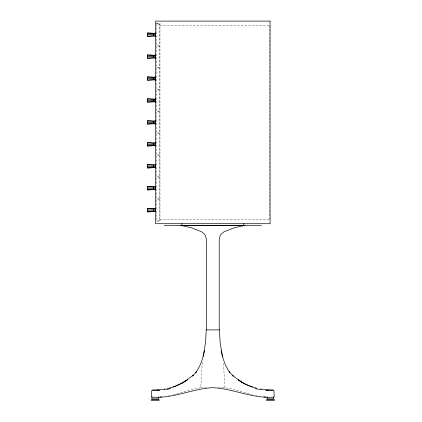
<?xml version="1.0" encoding="UTF-8"?>
<svg xmlns="http://www.w3.org/2000/svg" width="422" height="422" viewBox="0 0 422 422"><rect width="100%" height="100%" fill="white"/><g stroke="black" fill="none" stroke-linecap="round" stroke-linejoin="round"><path stroke-width="0.32" stroke-dasharray="2.11 1.58" d="M173.431 394.797L190.57 389.728L200.756 387.686L202.375 361.501M168.589 395.778L169.797 395.53M156.203 23.3L159.98 23.3L159.98 221.508L156.203 221.508M156.203 23.743L159.98 23.743M159.98 25.505L270.091 25.505M159.98 219.308L270.091 219.308M200.756 387.686L207.334 387.686M218.332 387.686C230.043 387.006 241.152 391.695 252.235 394.797M224.91 387.686L223.423 362.64M255.869 395.53L257.077 395.778M269.167 25.505L269.167 219.308M159.759 24.096L156.235 24.096L156.235 45.238L159.759 45.238L159.759 24.096M159.759 46.03L156.235 46.03L156.235 67.172L159.759 67.172L159.759 46.03M159.759 67.963L156.235 67.963L156.235 89.105L159.759 89.105L159.759 67.963M159.759 89.902L156.235 89.902L156.235 111.044L159.759 111.044L159.759 89.902M159.759 111.835L156.235 111.835L156.235 132.977L159.759 132.977L159.759 111.835M159.759 133.769L156.235 133.769L156.235 154.911L159.759 154.911L159.759 133.769M159.759 155.702L156.235 155.702L156.235 176.844L159.759 176.844L159.759 155.702M159.759 177.641L156.235 177.641L156.235 198.783L159.759 198.783L159.759 177.641M159.759 199.574L156.235 199.574L156.235 220.717L159.759 220.717L159.759 199.574"/><path stroke-width="0.63" d="M206.453 329.898L206.453 239.707L205.577 235.819L204.528 234.126L201.468 231.689L191.266 227.759L180.605 225.364L245.061 225.364L234.4 227.759L224.198 231.689L221.139 234.126L220.089 235.819L219.213 239.707L219.213 329.898M203.288 356.384L205.583 342.137L206.226 329.898L219.44 329.898L220.084 342.137L222.505 357.007M204.417 350.777C202.876 358.478 200.487 366.238 195.713 372.589L196.652 371.576L193.287 375.174M192.448 376.076L193.387 375.116L182.689 383.002L173.157 387.116M182.689 383.002L187.347 379.884L177.018 385.682L168.921 388.203M164.3 389.337L166.036 389.042M167.191 388.841L168.346 388.646M166.31 389.337L170.746 388.646M164.802 389.095L157.427 389.838M155.707 36.234L153.592 35.986L147.426 36.561L147.426 32.774L153.592 33.343L155.707 33.101M155.707 58.167L153.592 57.925L147.426 58.494L147.426 54.707L153.592 55.282L155.707 55.034M155.707 80.106L153.592 79.858L147.426 80.428L147.426 76.64L153.592 77.215L155.707 76.968M155.707 102.04L153.592 101.792L147.426 102.367L147.426 98.579L153.592 99.149L155.707 98.901M155.707 123.973L153.592 123.725L147.426 124.3L147.426 120.513L153.592 121.082L155.707 120.84M155.707 145.906L153.592 145.664L147.426 146.234L147.426 142.446L153.592 143.021L155.707 142.773M155.707 167.845L153.592 167.597L147.426 168.167L147.426 164.38L153.592 164.955L155.707 164.707M155.707 189.779L153.592 189.531L147.426 190.106L147.426 186.318L153.592 186.888L155.707 186.64M155.707 211.712L153.592 211.464L147.426 212.039L147.426 208.252L153.592 208.821L155.707 208.579M155.707 33.56L147.426 33.327M155.707 55.493L147.426 55.261M155.707 77.426L147.426 77.194M155.707 99.36L147.426 99.133M155.707 121.299L147.426 121.067M155.707 143.232L147.426 143M155.707 165.166L147.426 164.933M155.707 187.099L147.426 186.872M155.707 209.038L147.426 208.806M159.838 397.023L161.795 396.891M147.426 36.007L155.707 35.775M147.426 57.941L155.707 57.709M147.426 79.874L155.707 79.642M147.426 101.807L155.707 101.581M147.426 123.746L155.707 123.514M147.426 145.68L155.707 145.448M147.426 167.613L155.707 167.386M147.426 189.547L155.707 189.32M147.426 211.485L155.707 211.253M267.268 390.514L265.828 390.514L273.899 390.514L274.242 397.023C253.063 399.059 233.514 388.609 212.598 387.686C191.857 388.804 172.45 399.022 151.424 397.023L151.767 390.514L159.838 390.514M147.426 34.667L155.707 34.667M147.426 56.601L155.707 56.601M147.426 78.534L155.707 78.534M147.426 100.473L155.707 100.473M147.426 122.406L155.707 122.406M147.426 144.34L155.707 144.34M147.426 166.273L155.707 166.273M147.426 188.212L155.707 188.212M147.426 210.145L155.707 210.145M164.285 225.359L261.382 225.359M152.426 389.891L157.791 389.891M267.875 389.891L273.24 389.891M151.092 399.381L159.337 399.381M266.329 399.381L274.574 399.381M151.092 400.394L159.337 400.394M266.329 400.394L274.574 400.394M158.398 390.514L159.01 390.514M268.239 389.838L260.865 389.095M263.871 396.891L265.828 397.023M254.92 388.646L259.356 389.337M259.63 389.042L261.366 389.337M256.745 388.203C250.183 386.505 243.737 384.046 238.319 379.884L242.977 383.002M252.509 387.116C245.029 384.563 238.293 380.185 232.279 375.116L233.218 376.076L229.014 371.576L229.953 372.589C225.179 366.238 222.79 358.478 221.249 350.777M273.725 397.023L273.725 398.874L267.173 398.874L267.173 397.023M243.742 223.713L243.742 225.359M181.924 223.713L181.924 225.359M158.493 397.023L158.493 398.874L151.941 398.874L151.941 397.023M153.592 33.343L153.592 35.986M153.592 55.282L153.592 57.925M153.592 77.215L153.592 79.858M153.592 99.149L153.592 101.792M153.592 121.082L153.592 123.725M153.592 143.021L153.592 145.664M153.592 164.955L153.592 167.597M153.592 186.888L153.592 189.531M153.592 208.821L153.592 211.464M270.091 21.1L155.576 21.1L155.576 223.713L270.091 223.713L270.091 21.1"/></g></svg>
